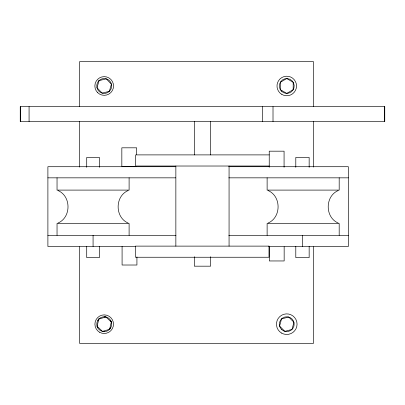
<?xml version="1.0" encoding="UTF-8"?>
<svg xmlns="http://www.w3.org/2000/svg" width="405" height="405" viewBox="0 0 405 405"><rect width="100%" height="100%" fill="white"/><g stroke="black" fill="none" stroke-linecap="round" stroke-linejoin="round"><path stroke-width="0.61" d="M97.782 320.471L98.962 318.938M110.631 327.893L109.451 329.427A7.422 7.422 0 0 1 103.24 331.538M98.962 80.737L100.496 79.557A7.422 7.422 0 0 1 106.125 78.813L107.917 79.557A7.422 7.422 0 0 1 111.375 84.063L111.628 85.981A7.422 7.422 0 0 1 109.451 91.226L107.917 92.406A7.422 7.422 0 0 1 102.288 93.145L100.496 92.406A7.422 7.422 0 0 1 97.043 87.9L96.79 85.981A7.422 7.422 0 0 1 98.962 80.737L99.028 80.797M58.011 223.049C71.341 217.353 71.341 196.228 58.011 190.537M128.137 190.537C114.807 196.228 114.807 217.353 128.137 223.049M268.09 223.049C281.419 217.353 281.419 196.228 268.09 190.537M338.216 190.537C324.886 196.228 324.886 217.353 338.216 223.049M269.234 154.892L135.69 154.892L135.69 166.025L269.234 166.025M136.672 166.364L121.834 166.364L121.834 147.815L136.672 147.815L136.672 154.614M175.679 166.713L47.896 166.713L47.896 246.468L135.69 246.468M228.815 166.713L348.371 166.713L348.371 246.468L268.945 246.468M47.896 177.841L175.679 177.841M228.815 177.841L348.371 177.841M47.896 235.34L175.947 235.34M228.815 235.34L348.371 235.34M104.206 316.761L106.125 317.014A7.422 7.422 0 0 1 111.233 321.798M104.206 331.599L102.288 331.351A7.422 7.422 0 0 1 96.982 322.496A7.422 7.422 0 0 1 105.654 316.907M110.631 320.471L111.375 322.264A7.422 7.422 0 0 1 109.785 329.078M97.043 326.101L97.782 327.893M384.664 106.667L384.664 121.505M339.188 177.841L339.188 190.097L267.123 190.097L267.123 177.841M339.188 235.34L339.188 223.484L267.123 223.484L267.123 235.34M313.389 106.419L313.389 61.535L79.684 61.535L79.684 106.419M313.389 121.586L313.389 167.103M313.389 246.746L313.389 343.465L79.684 343.465L79.684 246.746M309.157 167.331L309.157 157.439L295.792 157.439L295.792 167.331M309.157 246.468L309.157 257.6L295.792 257.6L295.792 246.468M302.474 235.34L302.474 246.468M284.158 246.736L284.158 260.957L269.32 260.957L269.32 246.736M284.072 167.26L284.072 151.181L269.234 151.181L269.234 167.26M273.01 106.667L273.01 121.505M262.607 106.667L262.607 121.505M229.068 166.025L229.068 246.119M210.59 121.505L210.59 154.892M210.59 256.729L210.59 266.181L194.334 266.181L194.334 256.729M194.334 121.505L194.334 154.892M175.856 166.025L175.856 246.119M136.925 256.978L136.925 265.017L122.087 265.017L122.087 246.468M129.104 177.841L129.104 190.097L57.039 190.097L57.039 177.841M129.104 235.34L129.104 223.484L57.039 223.484L57.039 235.34M99.427 167.331L99.427 157.439L86.716 157.439L86.716 167.331M99.427 246.468L99.427 257.6L86.716 257.6L86.716 246.468M93.074 235.34L93.074 246.468M79.684 121.586L79.684 167.103M29.074 106.667L29.074 121.505M20.336 106.667L20.336 121.505M98.82 319.079L97.094 326.293L102.48 331.396L109.593 329.285L111.319 322.071L105.933 316.968L98.82 319.079M281.516 318.938L279.597 326.101L284.842 331.351L292.005 329.427L293.929 322.264L288.679 317.014L281.516 318.938M99.078 80.62L96.997 87.738L102.126 93.104L109.335 91.343L111.415 84.22L106.287 78.859L99.078 80.62M286.76 78.56L280.336 82.271L280.336 89.692L286.76 93.398L293.185 89.692L293.185 82.271L286.76 78.56M384.75 106.667L20.25 106.667L20.25 121.505L384.75 121.505L384.75 106.667M268.996 246.119L135.452 246.119L135.452 257.246L268.996 257.246L268.996 246.119M281.516 329.427A7.422 7.422 0 0 0 293.929 326.101A7.422 7.422 0 0 0 284.842 317.014A7.422 7.422 0 0 0 281.516 329.427M281.516 91.226A7.422 7.422 0 0 0 293.929 87.9A7.422 7.422 0 0 0 284.842 78.813A7.422 7.422 0 0 0 281.516 91.226M281.612 333.102A10.302 10.302 0 0 0 297.062 324.182A10.302 10.302 0 0 0 281.612 315.257A10.302 10.302 0 0 0 281.612 333.102M281.88 94.436A9.761 9.761 0 0 0 296.526 85.981A9.761 9.761 0 0 0 281.88 77.527A9.761 9.761 0 0 0 281.88 94.436M97.6 92.588A9.34 9.34 0 0 0 113.228 88.396A9.34 9.34 0 0 0 101.792 76.955A9.34 9.34 0 0 0 97.6 92.588M99.559 332.232A9.295 9.295 0 0 0 113.501 324.182A9.295 9.295 0 0 0 99.559 316.133A9.295 9.295 0 0 0 99.559 332.232"/></g></svg>
